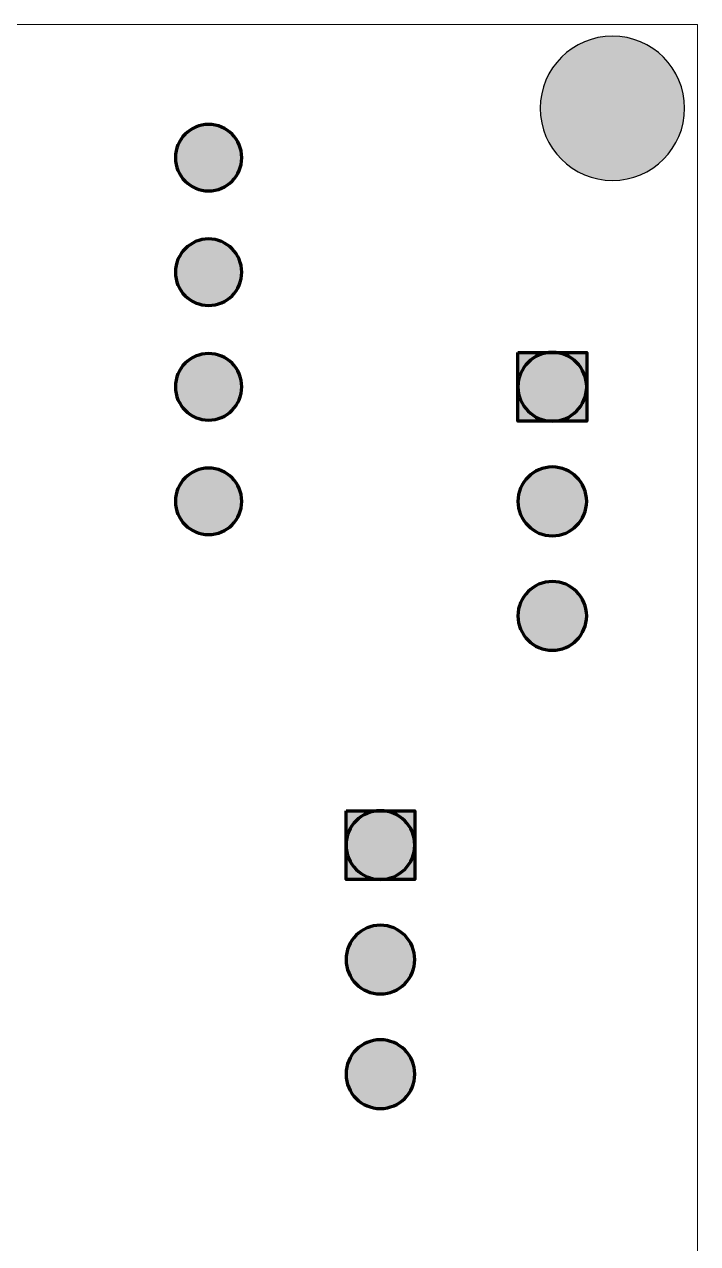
# Model space of a CAD drawing. Header units: millimetres. Extents: x 0.1 to 59.9, y 0.1 to 51.9.
# Drawn here: x 44.93 to 59.85, y 24.9 to 51.94 of the extents above; entities that cross this region are included whole.
import ezdxf

# ---------------------------------------------------------------- set-up
doc = ezdxf.new("R2010")
doc.units = ezdxf.units.MM
doc.header["$MEASUREMENT"] = 0
doc.layers.add('Lager 1', color=7, linetype='Continuous')

# ---------------------------------------------------------------- blocks, each defined once
blk = doc.blocks.new('block 3')
at = {"layer": 'Lager 1', "color": 7, "lineweight": 18, "true_color": 0xffffff}
blk.add_lwpolyline([(0.102, 51.935), (59.852, 51.935), (59.852, 0.101), (0.102, 0.101), (0.102, 51.935)], dxfattribs=at)
blk = doc.blocks.new('block 2')
at = {"layer": 'Lager 1'}
blk.add_blockref('block 3', (0, 0), dxfattribs=at)
blk = doc.blocks.new('block 35')
at = {"layer": 'Lager 1', "true_color": 0xffffff}
h = blk.add_hatch(color=7, dxfattribs=at)
h.dxf.hatch_style = 2
edge = h.paths.add_edge_path()
edge.add_spline(control_points=[(57.964, 51.675), (58.848, 51.675), (59.564, 50.959), (59.564, 50.075), (59.564, 49.192), (58.848, 48.475), (57.964, 48.475), (57.081, 48.475), (56.364, 49.192), (56.364, 50.075), (56.364, 50.959), (57.081, 51.675), (57.964, 51.675)], knot_values=[0, 0, 0, 0, 1, 1, 1, 2, 2, 2, 3, 3, 3, 4, 4, 4, 4], degree=3, periodic=1)
at = {"layer": 'Lager 1', "color": 7, "lineweight": 25, "true_color": 0xffffff}
blk.add_open_spline([(57.964, 51.675), (58.848, 51.675), (59.564, 50.959), (59.564, 50.075), (59.564, 49.192), (58.848, 48.475), (57.964, 48.475), (57.081, 48.475), (56.364, 49.192), (56.364, 50.075), (56.364, 50.959), (57.081, 51.675), (57.964, 51.675)], degree=3, knots=[0, 0, 0, 0, 1, 1, 1, 2, 2, 2, 3, 3, 3, 4, 4, 4, 4], dxfattribs=at)
blk = doc.blocks.new('block 34')
at = {"layer": 'Lager 1'}
blk.add_blockref('block 35', (0, 0), dxfattribs=at)
blk = doc.blocks.new('block 33')
at = {"layer": 'Lager 1'}
blk.add_blockref('block 34', (0, 0), dxfattribs=at)
blk = doc.blocks.new('block 43')
at = {"layer": 'Lager 1', "true_color": 0xffffff}
h = blk.add_hatch(color=7, dxfattribs=at)
h.dxf.hatch_style = 2
h.paths.add_polyline_path([(55.869, 44.662), (57.393, 44.662), (57.393, 43.138), (55.869, 43.138)])
h = blk.add_hatch(color=7, dxfattribs=at)
h.dxf.hatch_style = 2
edge = h.paths.add_edge_path()
edge.add_spline(control_points=[(56.631, 44.662), (57.052, 44.662), (57.393, 44.321), (57.393, 43.9), (57.393, 43.479), (57.052, 43.138), (56.631, 43.138), (56.211, 43.138), (55.869, 43.479), (55.869, 43.9), (55.869, 44.321), (56.211, 44.662), (56.631, 44.662)], knot_values=[0, 0, 0, 0, 1, 1, 1, 2, 2, 2, 3, 3, 3, 4, 4, 4, 4], degree=3, periodic=1)
h = blk.add_hatch(color=7, dxfattribs=at)
h.dxf.hatch_style = 2
edge = h.paths.add_edge_path()
edge.add_spline(control_points=[(56.631, 42.122), (57.052, 42.122), (57.393, 41.781), (57.393, 41.36), (57.393, 40.939), (57.052, 40.598), (56.631, 40.598), (56.211, 40.598), (55.869, 40.939), (55.869, 41.36), (55.869, 41.781), (56.211, 42.122), (56.631, 42.122)], knot_values=[0, 0, 0, 0, 1, 1, 1, 2, 2, 2, 3, 3, 3, 4, 4, 4, 4], degree=3, periodic=1)
h = blk.add_hatch(color=7, dxfattribs=at)
h.dxf.hatch_style = 2
edge = h.paths.add_edge_path()
edge.add_spline(control_points=[(56.631, 39.582), (57.052, 39.582), (57.393, 39.241), (57.393, 38.82), (57.393, 38.399), (57.052, 38.058), (56.631, 38.058), (56.211, 38.058), (55.869, 38.399), (55.869, 38.82), (55.869, 39.241), (56.211, 39.582), (56.631, 39.582)], knot_values=[0, 0, 0, 0, 1, 1, 1, 2, 2, 2, 3, 3, 3, 4, 4, 4, 4], degree=3, periodic=1)
at = {"layer": 'Lager 1', "color": 7, "lineweight": 80, "true_color": 0xffffff}
blk.add_lwpolyline([(55.869, 44.662), (57.393, 44.662), (57.393, 43.138), (55.869, 43.138), (55.869, 44.662)], dxfattribs=at)
for points in [[(56.631, 44.662), (57.052, 44.662), (57.393, 44.321), (57.393, 43.9), (57.393, 43.479), (57.052, 43.138), (56.631, 43.138), (56.211, 43.138), (55.869, 43.479), (55.869, 43.9), (55.869, 44.321), (56.211, 44.662), (56.631, 44.662)], [(56.631, 42.122), (57.052, 42.122), (57.393, 41.781), (57.393, 41.36), (57.393, 40.939), (57.052, 40.598), (56.631, 40.598), (56.211, 40.598), (55.869, 40.939), (55.869, 41.36), (55.869, 41.781), (56.211, 42.122), (56.631, 42.122)], [(56.631, 39.582), (57.052, 39.582), (57.393, 39.241), (57.393, 38.82), (57.393, 38.399), (57.052, 38.058), (56.631, 38.058), (56.211, 38.058), (55.869, 38.399), (55.869, 38.82), (55.869, 39.241), (56.211, 39.582), (56.631, 39.582)]]:
    blk.add_open_spline(points, degree=3, knots=[0, 0, 0, 0, 1, 1, 1, 2, 2, 2, 3, 3, 3, 4, 4, 4, 4], dxfattribs=at)
blk = doc.blocks.new('block 42')
at = {"layer": 'Lager 1'}
blk.add_blockref('block 43', (0, 0), dxfattribs=at)
blk = doc.blocks.new('block 41')
at = {"layer": 'Lager 1'}
blk.add_blockref('block 42', (0, 0), dxfattribs=at)
blk = doc.blocks.new('block 40')
at = {"layer": 'Lager 1'}
blk.add_blockref('block 41', (0, 0), dxfattribs=at)
blk = doc.blocks.new('block 47')
at = {"layer": 'Lager 1', "true_color": 0xffffff}
h = blk.add_hatch(color=7, dxfattribs=at)
h.dxf.hatch_style = 2
h.paths.add_polyline_path([(52.059, 34.502), (53.583, 34.502), (53.583, 32.978), (52.059, 32.978)])
h = blk.add_hatch(color=7, dxfattribs=at)
h.dxf.hatch_style = 2
edge = h.paths.add_edge_path()
edge.add_spline(control_points=[(52.821, 34.502), (53.242, 34.502), (53.583, 34.161), (53.583, 33.74), (53.583, 33.319), (53.242, 32.978), (52.821, 32.978), (52.401, 32.978), (52.059, 33.319), (52.059, 33.74), (52.059, 34.161), (52.401, 34.502), (52.821, 34.502)], knot_values=[0, 0, 0, 0, 1, 1, 1, 2, 2, 2, 3, 3, 3, 4, 4, 4, 4], degree=3, periodic=1)
h = blk.add_hatch(color=7, dxfattribs=at)
h.dxf.hatch_style = 2
edge = h.paths.add_edge_path()
edge.add_spline(control_points=[(52.821, 31.962), (53.242, 31.962), (53.583, 31.621), (53.583, 31.2), (53.583, 30.779), (53.242, 30.438), (52.821, 30.438), (52.401, 30.438), (52.059, 30.779), (52.059, 31.2), (52.059, 31.621), (52.401, 31.962), (52.821, 31.962)], knot_values=[0, 0, 0, 0, 1, 1, 1, 2, 2, 2, 3, 3, 3, 4, 4, 4, 4], degree=3, periodic=1)
h = blk.add_hatch(color=7, dxfattribs=at)
h.dxf.hatch_style = 2
edge = h.paths.add_edge_path()
edge.add_spline(control_points=[(52.821, 29.422), (53.242, 29.422), (53.583, 29.081), (53.583, 28.66), (53.583, 28.239), (53.242, 27.898), (52.821, 27.898), (52.401, 27.898), (52.059, 28.239), (52.059, 28.66), (52.059, 29.081), (52.401, 29.422), (52.821, 29.422)], knot_values=[0, 0, 0, 0, 1, 1, 1, 2, 2, 2, 3, 3, 3, 4, 4, 4, 4], degree=3, periodic=1)
at = {"layer": 'Lager 1', "color": 7, "lineweight": 80, "true_color": 0xffffff}
blk.add_lwpolyline([(52.059, 34.502), (53.583, 34.502), (53.583, 32.978), (52.059, 32.978), (52.059, 34.502)], dxfattribs=at)
for points in [[(52.821, 34.502), (53.242, 34.502), (53.583, 34.161), (53.583, 33.74), (53.583, 33.319), (53.242, 32.978), (52.821, 32.978), (52.401, 32.978), (52.059, 33.319), (52.059, 33.74), (52.059, 34.161), (52.401, 34.502), (52.821, 34.502)], [(52.821, 31.962), (53.242, 31.962), (53.583, 31.621), (53.583, 31.2), (53.583, 30.779), (53.242, 30.438), (52.821, 30.438), (52.401, 30.438), (52.059, 30.779), (52.059, 31.2), (52.059, 31.621), (52.401, 31.962), (52.821, 31.962)], [(52.821, 29.422), (53.242, 29.422), (53.583, 29.081), (53.583, 28.66), (53.583, 28.239), (53.242, 27.898), (52.821, 27.898), (52.401, 27.898), (52.059, 28.239), (52.059, 28.66), (52.059, 29.081), (52.401, 29.422), (52.821, 29.422)]]:
    blk.add_open_spline(points, degree=3, knots=[0, 0, 0, 0, 1, 1, 1, 2, 2, 2, 3, 3, 3, 4, 4, 4, 4], dxfattribs=at)
blk = doc.blocks.new('block 46')
at = {"layer": 'Lager 1'}
blk.add_blockref('block 47', (0, 0), dxfattribs=at)
blk = doc.blocks.new('block 45')
at = {"layer": 'Lager 1'}
blk.add_blockref('block 46', (0, 0), dxfattribs=at)
blk = doc.blocks.new('block 44')
at = {"layer": 'Lager 1'}
blk.add_blockref('block 45', (0, 0), dxfattribs=at)
blk = doc.blocks.new('block 55')
at = {"layer": 'Lager 1', "true_color": 0xffffff}
h = blk.add_hatch(color=7, dxfattribs=at)
h.dxf.hatch_style = 2
edge = h.paths.add_edge_path()
edge.add_spline(control_points=[(49.011, 49.717), (49.418, 49.717), (49.748, 49.387), (49.748, 48.98), (49.748, 48.573), (49.418, 48.243), (49.011, 48.243), (48.605, 48.243), (48.275, 48.573), (48.275, 48.98), (48.275, 49.387), (48.605, 49.717), (49.011, 49.717)], knot_values=[0, 0, 0, 0, 1, 1, 1, 2, 2, 2, 3, 3, 3, 4, 4, 4, 4], degree=3, periodic=1)
h = blk.add_hatch(color=7, dxfattribs=at)
h.dxf.hatch_style = 2
edge = h.paths.add_edge_path()
edge.add_spline(control_points=[(49.011, 47.177), (49.418, 47.177), (49.748, 46.847), (49.748, 46.44), (49.748, 46.033), (49.418, 45.703), (49.011, 45.703), (48.605, 45.703), (48.275, 46.033), (48.275, 46.44), (48.275, 46.847), (48.605, 47.177), (49.011, 47.177)], knot_values=[0, 0, 0, 0, 1, 1, 1, 2, 2, 2, 3, 3, 3, 4, 4, 4, 4], degree=3, periodic=1)
h = blk.add_hatch(color=7, dxfattribs=at)
h.dxf.hatch_style = 2
edge = h.paths.add_edge_path()
edge.add_spline(control_points=[(49.011, 44.637), (49.418, 44.637), (49.748, 44.307), (49.748, 43.9), (49.748, 43.493), (49.418, 43.163), (49.011, 43.163), (48.605, 43.163), (48.275, 43.493), (48.275, 43.9), (48.275, 44.307), (48.605, 44.637), (49.011, 44.637)], knot_values=[0, 0, 0, 0, 1, 1, 1, 2, 2, 2, 3, 3, 3, 4, 4, 4, 4], degree=3, periodic=1)
h = blk.add_hatch(color=7, dxfattribs=at)
h.dxf.hatch_style = 2
edge = h.paths.add_edge_path()
edge.add_spline(control_points=[(49.011, 42.097), (49.418, 42.097), (49.748, 41.767), (49.748, 41.36), (49.748, 40.953), (49.418, 40.623), (49.011, 40.623), (48.605, 40.623), (48.275, 40.953), (48.275, 41.36), (48.275, 41.767), (48.605, 42.097), (49.011, 42.097)], knot_values=[0, 0, 0, 0, 1, 1, 1, 2, 2, 2, 3, 3, 3, 4, 4, 4, 4], degree=3, periodic=1)
at = {"layer": 'Lager 1', "color": 7, "lineweight": 80, "true_color": 0xffffff}
for points in [[(49.011, 49.717), (49.418, 49.717), (49.748, 49.387), (49.748, 48.98), (49.748, 48.573), (49.418, 48.243), (49.011, 48.243), (48.605, 48.243), (48.275, 48.573), (48.275, 48.98), (48.275, 49.387), (48.605, 49.717), (49.011, 49.717)], [(49.011, 47.177), (49.418, 47.177), (49.748, 46.847), (49.748, 46.44), (49.748, 46.033), (49.418, 45.703), (49.011, 45.703), (48.605, 45.703), (48.275, 46.033), (48.275, 46.44), (48.275, 46.847), (48.605, 47.177), (49.011, 47.177)], [(49.011, 44.637), (49.418, 44.637), (49.748, 44.307), (49.748, 43.9), (49.748, 43.493), (49.418, 43.163), (49.011, 43.163), (48.605, 43.163), (48.275, 43.493), (48.275, 43.9), (48.275, 44.307), (48.605, 44.637), (49.011, 44.637)], [(49.011, 42.097), (49.418, 42.097), (49.748, 41.767), (49.748, 41.36), (49.748, 40.953), (49.418, 40.623), (49.011, 40.623), (48.605, 40.623), (48.275, 40.953), (48.275, 41.36), (48.275, 41.767), (48.605, 42.097), (49.011, 42.097)]]:
    blk.add_open_spline(points, degree=3, knots=[0, 0, 0, 0, 1, 1, 1, 2, 2, 2, 3, 3, 3, 4, 4, 4, 4], dxfattribs=at)
blk = doc.blocks.new('block 54')
at = {"layer": 'Lager 1'}
blk.add_blockref('block 55', (0, 0), dxfattribs=at)
blk = doc.blocks.new('block 53')
at = {"layer": 'Lager 1'}
blk.add_blockref('block 54', (0, 0), dxfattribs=at)
blk = doc.blocks.new('block 52')
at = {"layer": 'Lager 1'}
blk.add_blockref('block 53', (0, 0), dxfattribs=at)

msp = doc.modelspace()

# ---------------------------------------------------------------- block references
at = {"layer": 'Lager 1'}
for name in ['block 2', 'block 33', 'block 52', 'block 40', 'block 44']:
    msp.add_blockref(name, (0, 0), dxfattribs=at)

doc.saveas('drawing.dxf')
